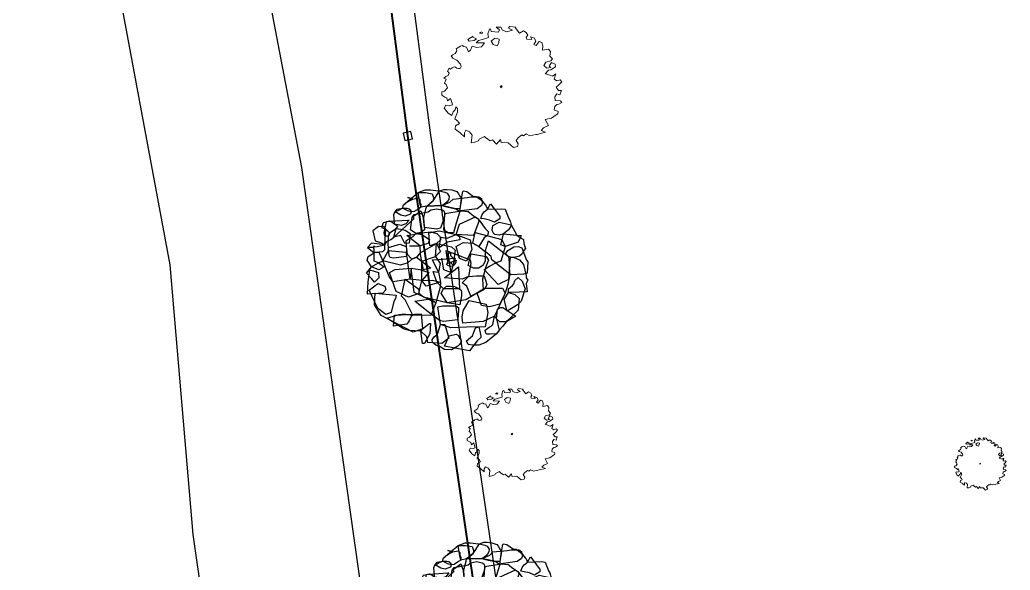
# Model space of a CAD drawing. Extents: x 2080 to 102394, y 2071 to 93424.
# Drawn here: x 75195 to 76373, y 78391 to 79046 of the extents above; entities that cross this region are included whole.
import ezdxf

# ---------------------------------------------------------------- set-up
doc = ezdxf.new("R2010")
doc.units = 0
doc.header["$LTSCALE"] = 20
doc.header["$MEASUREMENT"] = 0
doc.layers.add('correct', color=230, linetype='Continuous', plot=False)
for name, color, linetype in [('EARTH ROAD', 31, 'Continuous'), ('ELEC', 11, 'Continuous'), ('proposed tree', 3, 'Continuous')]:
    doc.layers.add(name, color=color, linetype=linetype)
for name, color, linetype, lineweight in [('fence', 13, 'FENCELINE2', 40), ('Mango tree', 96, 'Continuous', 5), ('sappotta', 114, 'Continuous', 5), ('STONE', 2, 'Continuous', 30)]:
    doc.layers.add(name, color=color, linetype=linetype, lineweight=lineweight)
doc.linetypes.add('FENCELINE2', pattern='A,0.25,-0.1,[132,ltypeshp.shx,S=0.1,R=0,X=-0.1,Y=0],-0.1,1', length=1.45)

# ---------------------------------------------------------------- blocks, each defined once
blk = doc.blocks.new('NEEM')
at = {"layer": 'sappotta', "linetype": 'Continuous'}
for p, q in [((0.003, 1.132), (-0.083, 1.127)), ((-0.083, 1.127), (-0.023, 1.083)), ((0.03, 1.077), (0.003, 1.132)), ((0.162, 1.144), (0.142, 1.112)), ((0.142, 1.112), (0.216, 1.072)), ((0.283, 1.13), (0.162, 1.144)), ((0.267, 1.123), (0.283, 1.13)), ((0.351, 1.016), (0.267, 1.123)), ((-0.517, 0.963), (-0.614, 0.901)), ((-0.521, 0.945), (-0.521, 0.945)), ((-0.449, 0.913), (-0.521, 0.945)), ((-0.359, 1.043), (-0.396, 1.016)), ((-0.396, 1.016), (-0.345, 1.011)), ((-0.345, 1.011), (-0.34, 1.039)), ((-0.23, 0.935), (-0.32, 0.906)), ((-0.213, 1.092), (-0.242, 1.007)), ((-0.242, 1.007), (-0.23, 0.935)), ((-0.191, 1.099), (-0.213, 1.092)), ((-0.177, 1.048), (-0.191, 1.099)), ((-0.043, 1.039), (-0.177, 1.048)), ((-0.023, 1.083), (-0.043, 1.039)), ((0.114, 1.043), (0.03, 1.077)), ((0.216, 1.072), (0.114, 1.043)), ((0.421, 1.063), (0.351, 1.016)), ((0.473, 1.03), (0.421, 1.063)), ((0.472, 0.942), (0.501, 0.982)), ((0.483, 0.908), (0.472, 0.942)), ((0.501, 0.982), (0.473, 1.03)), ((0.551, 0.95), (0.581, 0.9)), ((0.627, 0.928), (0.551, 0.95)), ((0.654, 0.87), (0.627, 0.928)), ((-0.783, 0.757), (-0.83, 0.729)), ((-0.749, 0.774), (-0.783, 0.757)), ((-0.717, 0.789), (-0.749, 0.774)), ((-0.689, 0.772), (-0.717, 0.789)), ((-0.638, 0.758), (-0.689, 0.772)), ((-0.598, 0.672), (-0.638, 0.758)), ((-0.614, 0.901), (-0.589, 0.87)), ((-0.589, 0.87), (-0.494, 0.884)), ((-0.533, 0.776), (-0.562, 0.699)), ((-0.452, 0.75), (-0.533, 0.776)), ((-0.494, 0.884), (-0.449, 0.913)), ((-0.415, 0.884), (-0.459, 0.839)), ((-0.459, 0.839), (-0.303, 0.837)), ((-0.361, 0.762), (-0.452, 0.75)), ((-0.32, 0.906), (-0.415, 0.884)), ((-0.303, 0.837), (-0.361, 0.762)), ((-0.108, 0.922), (-0.177, 0.872)), ((-0.177, 0.872), (-0.139, 0.809)), ((-0.139, 0.809), (-0.067, 0.78)), ((-0.027, 0.908), (-0.108, 0.922)), ((-0.067, 0.78), (-0.034, 0.839)), ((-0.034, 0.839), (-0.027, 0.908)), ((0.581, 0.9), (0.483, 0.908)), ((0.616, 0.806), (0.654, 0.87)), ((0.66, 0.788), (0.616, 0.806)), ((0.715, 0.86), (0.66, 0.788)), ((0.762, 0.844), (0.715, 0.86)), ((0.783, 0.779), (0.762, 0.844)), ((0.776, 0.704), (0.783, 0.779)), ((-0.892, 0.613), (-0.923, 0.594)), ((-0.923, 0.594), (-0.895, 0.555)), ((-0.895, 0.555), (-0.868, 0.54)), ((-0.85, 0.638), (-0.892, 0.613)), ((-0.818, 0.692), (-0.85, 0.638)), ((-0.83, 0.729), (-0.826, 0.714)), ((-0.826, 0.714), (-0.818, 0.692)), ((-0.562, 0.699), (-0.598, 0.672)), ((0.888, 0.723), (0.776, 0.704)), ((0.924, 0.679), (0.888, 0.723)), ((0.913, 0.591), (0.924, 0.679)), ((0.964, 0.541), (0.913, 0.591)), ((-0.908, 0.372), (-0.935, 0.345)), ((-0.87, 0.389), (-0.908, 0.372)), ((-0.846, 0.386), (-0.87, 0.389)), ((-0.868, 0.54), (-0.818, 0.517)), ((-0.821, 0.367), (-0.846, 0.386)), ((-0.818, 0.517), (-0.752, 0.44)), ((-0.735, 0.394), (-0.757, 0.361)), ((-0.752, 0.44), (-0.735, 0.394)), ((0.804, 0.415), (0.84, 0.475)), ((0.86, 0.367), (0.804, 0.415)), ((0.84, 0.475), (0.934, 0.5)), ((0.933, 0.378), (0.86, 0.367)), ((0.917, 0.437), (0.904, 0.404)), ((0.904, 0.404), (0.933, 0.378)), ((0.942, 0.471), (0.917, 0.437)), ((0.93, 0.332), (1.018, 0.389)), ((0.934, 0.5), (0.964, 0.541)), ((1.014, 0.439), (0.942, 0.471)), ((1.018, 0.389), (1.014, 0.439)), ((-1.023, 0.208), (-1.062, 0.182)), ((-0.978, 0.229), (-1.023, 0.208)), ((-0.96, 0.366), (-0.994, 0.31)), ((-0.994, 0.31), (-0.961, 0.275)), ((-0.961, 0.275), (-0.978, 0.229)), ((-0.935, 0.345), (-0.96, 0.366)), ((-0.788, 0.359), (-0.821, 0.367)), ((-0.757, 0.361), (-0.788, 0.359)), ((0.829, 0.259), (0.888, 0.326)), ((0.838, 0.262), (0.829, 0.259)), ((0.931, 0.228), (0.838, 0.262)), ((0.888, 0.326), (0.93, 0.332)), ((0.962, 0.217), (0.931, 0.228)), ((1.025, 0.259), (0.962, 0.217)), ((0.996, 0.16), (1.025, 0.259)), ((-1.062, 0.182), (-1.02, 0.162)), ((-1.02, 0.162), (-1.049, 0.084)), ((-1.049, 0.084), (-1.017, 0.059)), ((-1.017, 0.059), (-0.991, -0.002)), ((0.02, 0.041), (-0.009, 0.024)), ((-0.009, 0.024), (0, 0)), ((0, 0), (0.014, 0.011)), ((0.014, 0.011), (0.027, 0.031)), ((1.046, 0.129), (0.996, 0.16)), ((1.029, 0.011), (1.074, 0.049)), ((1.074, -0.047), (1.029, 0.011)), ((1.109, 0.149), (1.046, 0.129)), ((1.074, 0.049), (1.137, 0.114)), ((1.137, 0.114), (1.109, 0.149)), ((-1.097, -0.077), (-1.098, -0.14)), ((-1.098, -0.14), (-1.044, -0.173)), ((-1.048, -0.062), (-1.097, -0.077)), ((-0.991, -0.002), (-1.048, -0.062)), ((-1.044, -0.173), (-1.007, -0.185)), ((1.007, -0.166), (1.046, -0.114)), ((1.016, -0.234), (1.007, -0.166)), ((1.046, -0.114), (1.1, -0.129)), ((1.129, -0.047), (1.074, -0.047)), ((1.1, -0.129), (1.129, -0.047)), ((-1.025, -0.325), (-1.052, -0.378)), ((-0.953, -0.336), (-1.025, -0.325)), ((-1.007, -0.185), (-0.992, -0.244)), ((-0.992, -0.244), (-0.937, -0.198)), ((-0.902, -0.318), (-0.953, -0.336)), ((-0.937, -0.198), (-0.93, -0.213)), ((-0.93, -0.213), (-0.902, -0.318)), ((-0.848, -0.411), (-0.837, -0.355)), ((-0.837, -0.355), (-0.803, -0.383)), ((0.992, -0.411), (1.004, -0.349)), ((1.004, -0.349), (1.045, -0.311)), ((1.11, -0.243), (1.016, -0.234)), ((1.045, -0.311), (1.083, -0.306)), ((1.083, -0.306), (1.137, -0.273)), ((1.137, -0.273), (1.11, -0.243)), ((-1.052, -0.378), (-0.982, -0.471)), ((-0.982, -0.471), (-0.91, -0.516)), ((-0.91, -0.516), (-0.888, -0.446)), ((-0.888, -0.446), (-0.848, -0.411)), ((-0.803, -0.452), (-0.853, -0.576)), ((-0.803, -0.383), (-0.803, -0.452)), ((0.943, -0.565), (1.032, -0.503)), ((1.066, -0.443), (0.992, -0.411)), ((1.032, -0.503), (1.061, -0.484)), ((1.061, -0.484), (1.066, -0.443)), ((-0.853, -0.576), (-0.797, -0.619)), ((-0.844, -0.71), (-0.852, -0.77)), ((-0.766, -0.668), (-0.844, -0.71)), ((-0.797, -0.619), (-0.766, -0.668)), ((0.797, -0.747), (0.887, -0.704)), ((0.826, -0.591), (0.943, -0.565)), ((0.887, -0.704), (0.826, -0.591)), ((-0.852, -0.77), (-0.758, -0.838)), ((-0.758, -0.838), (-0.675, -0.912)), ((-0.676, -0.836), (-0.649, -0.791)), ((-0.675, -0.912), (-0.676, -0.836)), ((-0.649, -0.791), (-0.582, -0.82)), ((-0.582, -0.82), (-0.534, -0.881)), ((-0.534, -0.881), (-0.554, -1.025)), ((-0.401, -0.955), (-0.302, -0.907)), ((-0.302, -0.907), (-0.286, -0.926)), ((0.327, -0.932), (0.391, -0.879)), ((0.391, -0.879), (0.423, -0.897)), ((0.423, -0.897), (0.47, -0.86)), ((0.47, -0.86), (0.543, -0.896)), ((0.543, -0.896), (0.652, -0.871)), ((0.652, -0.871), (0.68, -0.867)), ((0.68, -0.867), (0.834, -0.828)), ((0.751, -0.797), (0.797, -0.747)), ((0.834, -0.828), (0.751, -0.797)), ((-0.554, -1.025), (-0.486, -1.015)), ((-0.486, -1.015), (-0.413, -0.988)), ((-0.413, -0.988), (-0.401, -0.955)), ((-0.286, -0.926), (-0.197, -0.986)), ((-0.197, -0.986), (-0.157, -0.969)), ((-0.157, -0.969), (-0.078, -1.049)), ((-0.078, -1.049), (-0.006, -0.96)), ((-0.006, -0.96), (0.006, -1.017)), ((0.006, -1.017), (0.139, -1.026)), ((0.139, -1.026), (0.236, -1.115)), ((0.236, -1.115), (0.314, -1.096)), ((0.287, -0.982), (0.327, -0.932)), ((0.324, -1.046), (0.287, -0.982)), ((0.314, -1.096), (0.324, -1.046))]:
    blk.add_line(p, q, dxfattribs=at)
blk = doc.blocks.new('A$C79F71953')
at = {"color": 62}
for points in [[(-92.6, 0.9), (-82.4, -2.3), (-81.8, -8.7), (-86.9, -13.8), (-90.7, -9.4), (-96.5, -3), (-90.7, 4.7), (-82.4, 9.2), (-75.4, 4.7), (-81.8, 0.9), (-90.7, 4.7), (-95.8, 12.3), (-94.6, 16.8), (-86.3, 21.9), (-81.8, 21.9), (-77.3, 11.7), (-78.6, 10.4), (-82.4, 9.2), (-87.5, 11.1), (-87.5, 13), (-87.5, 25.1), (-88.2, 27.7), (-87.5, 29.6), (-88.2, 27.7), (-95.2, 27.7), (-91.4, 24.5), (-87.5, 21.1), (-86.3, 21.9), (-77.3, 22.6), (-74.8, 25.1), (-74.8, 27.7), (-74.8, 30.8), (-90.7, 32.8), (-95.2, 27.7), (-83.7, 28.9), (-74.8, 30.8), (-74.8, 30.8), (-73.5, 49.4), (-75.4, 51.9), (-82.4, 52.5), (-83.7, 51.3), (-88.8, 47.4), (-86.3, 35.3), (-79.9, 33.4), (-74.8, 30.8), (-72.2, 34.7), (-67.7, 37.2), (-63.9, 39.8), (-61.4, 50), (-59.4, 52.5), (-63.3, 55.1), (-63.9, 55.7), (-66.5, 57.7), (-69, 58.9), (-69.7, 58.9), (-69, 58.9), (-76.7, 57), (-77.3, 55.7), (-78.6, 51.3), (-73.5, 49.4), (-73.5, 49.4), (-73.5, 49.4), (-69, 44.9), (-69.7, 43), (-70.3, 41.1), (-74.8, 41.1), (-75.4, 44.9), (-72.9, 58.3), (-69, 58.9), (-47.3, 60.2), (-46, 60.2), (-49.9, 55.7), (-55, 53.8), (-63.3, 55.1), (-63.9, 67.2), (-62.6, 69.8), (-60.1, 71.1), (-58.8, 71.7), (-53.7, 74.2), (-48.6, 74.2), (-46, 73.6), (-44.1, 72.3), (-43.5, 69.8), (-44.1, 67.2), (-50.5, 64.7), (-55.6, 65.9), (-62.6, 69.8), (-60.1, 73), (-53.7, 74.2), (-52.4, 78.1), (-50.5, 79.4), (-48.6, 81.3), (-45.4, 83.2), (-41.6, 85.1), (-47.3, 87), (-41.6, 85.1), (-35.2, 86.4), (-33.3, 84.5), (-33.3, 80.6), (-32, 78.7), (-32, 75.5), (-34.5, 73.6), (-39.7, 70.4), (-43.5, 69.8), (-47.3, 71.1), (-53.7, 74.2), (-52.4, 78.1), (-35.2, 92.8), (-26.2, 92.8), (-18.6, 91.5), (-16.7, 87), (-17.3, 83.2), (-21.1, 80), (-25, 76.8), (-32, 75.5), (-33.3, 80.6), (-35.2, 92.8), (-26.9, 95.9), (-20.5, 95.9), (-14.1, 95.3), (-9.6, 94.7), (-3.3, 93.4), (-0.7, 92.1), (1.9, 88.3), (1.2, 85.1), (-0.7, 81.9), (-3.3, 79.4), (-7.1, 77.4), (-25, 76.8), (-25, 76.8), (-17.3, 83.2), (-9.6, 94.7), (-4.5, 96.6), (-0.7, 96.6), (5, 95.9), (10.8, 94), (12.7, 91.5), (14, 88.9), (16.5, 85.7), (14.6, 73.6), (9.5, 73.6), (-7.1, 77.4), (2.5, 81.3), (6.3, 85.1), (23.6, 87), (27.4, 87.6), (33.1, 87.6), (37, 87.6), (40.2, 85.7), (40.2, 83.8), (41.4, 80.6), (40.2, 77.4), (35.1, 73.6), (15.9, 71.1), (14.6, 70.4), (16.5, 85.7), (17.8, 94), (18.5, 94.7), (22.9, 94), (30.6, 88.3), (33.8, 88.3), (40.2, 83.8), (40.2, 83.8), (44.6, 78.1), (45.9, 76.8), (47.2, 73), (51, 79.4), (52.3, 77.4), (54.2, 74.9), (57.4, 71.1), (60, 67.2), (61.9, 64.7), (61.9, 61.5), (55.5, 57.7), (49.7, 60.2), (43.4, 61.5), (39.5, 62.1), (40.8, 66.6), (43.4, 69.8), (47.2, 73), (64.4, 73.6), (68.3, 73), (72.1, 62.8), (74, 60.2), (74.6, 57.7), (75.3, 54.5), (74.6, 51.9), (72.1, 48.7), (70.2, 46.8), (66.3, 43.6), (61.2, 42.3), (56.1, 43), (54.2, 44.9), (52.9, 48.1), (53.6, 53.8), (61.2, 57.7), (75.3, 54.5), (82.3, 42.3), (87.4, 41.7), (83.6, 34), (68.3, 28.9), (63.1, 30.8), (66.3, 43.6), (82.3, 42.3), (87.4, 38.5), (90, 37.2), (90.6, 32.1), (92.5, 26.4), (90.6, 23.8), (88.7, 20), (85.5, 17.4), (79.1, 15.5), (74.6, 16.2), (72.1, 16.8), (69.5, 19.4), (69.5, 21.3), (71.4, 23.8), (75.3, 26.4), (78.5, 28.3), (83.6, 28.9), (88, 27), (93.8, 12.3), (95.1, 10.4), (94.4, -3), (90, -4.3), (75.3, -4.9), (74, -3.6), (73.4, 6), (74.6, 16.2), (79.1, 15.5), (85.5, 13), (90, 7.2), (93.2, -6.2), (93.2, -8.7), (95.1, -11.3), (93.2, -15.1), (94.4, -25.3), (75.3, -25.9), (72.1, -25.9), (72.1, -21.5), (77.2, -17.7), (78.5, -15.7), (79.7, -11.9), (83.6, -8.1), (88.7, -12.5), (91.9, -21.5), (87.4, -36.2), (82.9, -40.6), (75.9, -45.1), (70.8, -48.3), (67, -34.2), (72.1, -25.9), (79.7, -28.5), (84.9, -33), (83.6, -47), (77.8, -52.8), (72.7, -57.9), (69.5, -61), (61.9, -61), (58, -57.2), (59.3, -45.7), (63.1, -43.8), (65.7, -43.8), (81, -54), (69.5, -61), (65.7, -66.2), (61.2, -70.6), (58, -75.1), (50.4, -75.7), (46.5, -75.7), (45.3, -74.5), (44.6, -70.6), (49.1, -67.4), (51.7, -66.2), (53.6, -64.2), (55.5, -54), (58, -57.2), (61.2, -70.6), (58, -75.1), (45.3, -85.3), (37, -88.5), (29.3, -88.5), (24.2, -87.9), (22.3, -83.4), (29.3, -77.6), (33.1, -68.1), (37, -66.8), (39.5, -77.6), (39.5, -79.6), (35.1, -83.4), (26.1, -95.5), (12.7, -93), (-3.9, -89.8), (1.9, -77.6), (10.2, -75.7), (12.7, -77), (14, -80.2), (15.9, -82.1), (15.9, -84.7), (14, -87.9), (12.1, -89.8), (4.4, -94.2), (-3.9, -93.6), (-9, -90.4), (-14.1, -88.5), (-17.9, -85.3), (-18.6, -82.1), (-16, -78.9), (-12.2, -75.7), (-8.4, -64.2), (-3.3, -64.2), (1.2, -80.2), (-7.1, -86.6), (-23.7, -85.3), (-25, -78.9), (-32, -71.9), (-30.1, -69.3), (-24.3, -64.9), (-21.8, -63), (-20.5, -63), (-21.1, -75.1), (-27.5, -86.6), (-30.1, -86.6), (-32, -71.9), (-46, -71.3), (-52.4, -69.3), (-72.2, -56.6), (-57.5, -52.1), (-51.8, -51.5), (-47.3, -52.1), (-41.6, -52.8), (-43.5, -54.7), (-46, -59.8), (-48.6, -63.6), (-64.6, -66.2), (-63.3, -52.8), (-31.4, -51.5), (-30.1, -69.3), (-40.9, -73.2), (-79.2, -53.4), (-86.9, -40.6), (-86.3, -26.6), (-61.4, -29.1), (-62, -33), (-63.9, -36.8), (-67.1, -49.6), (-73.5, -52.1), (-83.1, -45.1), (-93.3, -23.4), (-83.1, -15.1), (-74.8, -18.3), (-73.5, -22.8), (-77.3, -26.6), (-95.2, -27.9), (-94.6, -13.2)], [(-70.3, 27.7), (-56.9, 31.5), (-49.2, 28.9), (-48, 19.4), (-49.2, 16.8), (-63.9, 14.9), (-68.4, 15.5), (-69.7, 18.1), (-70.9, 31.5), (-70.3, 41.1), (-69, 44.9), (-61.4, 50), (-55.6, 49.4), (-50.5, 48.1), (-47.3, 46.2), (-44.8, 44.3), (-46, 32.8), (-51.1, 32.1), (-55.6, 41.7), (-63.9, 39.8), (-63.9, 39.8), (-39.7, 62.1), (-42.2, 63.4), (-32, 71.1), (-28.8, 62.1), (-27.5, 48.7), (-32, 45.5), (-37.7, 44.3), (-44.1, 48.7), (-42.2, 63.4), (-39.7, 66.6), (-23.1, 69.8), (-19.9, 72.3), (-12.8, 73.6), (-6.4, 72.3), (-4.5, 71.1), (-3.3, 67.9), (-3.9, 64), (-8.4, 50.6), (-13.5, 49.4), (-27.5, 51.3), (-28.8, 62.1), (-25.6, 74.2), (-25, 76.8), (-7.1, 77.4), (0.6, 75.5), (9.5, 73.6), (14.6, 70.4), (14.6, 70.4), (10.2, 56.4), (7, 44.9), (0.6, 44.9), (-4.5, 48.1), (-3.3, 67.9), (15.9, 71.1), (24.2, 70.4), (26.1, 69.1), (28.7, 66.6), (30.6, 65.3), (36.3, 61.5), (37, 58.3), (30.6, 41.7), (10.2, 43), (14, 55.1), (33.1, 64), (36.3, 61.5), (44.6, 50), (48.5, 46.2), (47.2, 41.7), (43.4, 39.1), (37, 28.9), (29.9, 32.8), (32.5, 45.5), (64.4, 37.2), (68.3, 28.9), (67, 24.5), (63.1, 11.1), (57.4, 9.2), (52.3, 13), (51.7, 16.8), (44.6, 22.6), (48.5, 35.3), (72.1, 16.8), (73.4, 6), (72.1, -10.6), (60, -16.4), (48.5, -4.3), (43.4, 1.5), (49.7, 5.3), (57.4, 9.2), (74, -3.6), (71.4, -16.4), (68.3, -26.6), (61.9, -40), (49.7, -43.2), (40.2, -41.3), (35.1, -26.6), (42.1, -22.8), (44.6, -20.8), (65.1, -20.8), (68.3, -26.6), (55.5, -54), (42.1, -60.4), (17.8, -62.3), (17.2, -55.3), (18.5, -47.6), (25.5, -35.5), (45.9, -40), (47.8, -49.6), (44.6, -66.8), (22.3, -67.4), (3.8, -68.1), (-8.4, -64.2), (-11.6, -43.2), (-5.8, -41.9), (9.5, -41.9), (12.7, -43.8), (12.7, -47), (12.1, -58.5), (-5.2, -60.4), (-9.6, -59.1), (-25, -47.6), (-39, -36.2), (-19.9, -33.6), (-14.1, -38.1), (-19.9, -53.4), (-41.6, -52.8), (-50.5, -34.9), (-55, -30.4), (-50.5, -10), (-34.5, -22.1), (-34.5, -27.2), (-46.7, -31.7), (-61.4, -24.7), (-69, -2.3), (-62.6, 1.5), (-43.5, 2.8), (-44.8, -10), (-65.2, -13.2), (-69.7, -6.8), (-77.3, 11.7), (-70.3, 23.8), (-49.9, 21.9), (-47.3, 9.2), (-56.3, 6.6), (-77.3, 11.7), (-70.3, 23.8)]]:
    blk.add_lwpolyline(points, close=True, dxfattribs=at)
blk.add_lwpolyline([(-45.4, 29.6), (-33.3, 29.6), (-32.6, 21.3), (-37.1, 16.2), (-42.8, 13.6), (-48, 19.4), (-49.2, 35.3), (-47.3, 37.2), (-40.9, 40.4), (-37.7, 44.3), (-30.7, 43), (-21.8, 37.2), (-23.1, 32.1), (-33.3, 29.6), (-48.6, 41.7), (-27.5, 45.5), (-19.9, 46.2), (-12.8, 44.3), (-8.4, 39.8), (-8.4, 36.6), (-13.5, 32.1), (-21.1, 29.6), (-22.4, 44.9), (-16.7, 46.2), (-10.3, 47.4), (10.2, 43), (14, 40.4), (14.6, 36.6), (-0.1, 34), (-5.2, 30.8), (-10.3, 27), (-8.4, 36.6), (-8.4, 39.8), (-0.7, 38.5), (10.2, 43), (26.8, 36.6), (28.7, 25.1), (22.3, 11.1), (14, 14.3), (10.2, 28.9), (18.5, 33.4), (29.9, 32.8), (37, 28.9), (44.6, 22.6), (44.6, 11.7), (42.1, 6.6), (37, 2.8), (30.6, 2.8), (24.2, 6), (28, 20), (45.9, 16.8), (48.5, 12.3), (45.3, 4.7), (41.4, -10), (42.1, -22.8), (27.4, -30.4), (22.9, -18.3), (17.2, -14.5), (24.8, -6.8), (34.4, -6.2), (43.4, -6.2), (46.5, -16.4), (44.6, -20.8), (21.6, -34.9), (-0.7, -38.1), (-7.7, -26.6), (-5.2, -21.5), (-1.3, -18.3), (3.8, -18.3), (8.2, -18.9), (14, -21.5), (15.9, -23.4), (16.5, -25.9), (16.5, -29.8), (14.6, -40.6), (-0.7, -38.1), (-28.8, -31.7), (-34.5, -27.2), (-30.7, -11.9), (-17.9, -11.3), (-8.4, -13.8), (-9, -19.6), (-14.1, -38.1), (-39.7, -25.9), (-43.5, 2.8), (-33.3, 1.5), (-22.4, -2.3), (-30.7, -11.9), (-44.8, -10), (-47.3, 9.2), (-42.8, 13.6), (-37.1, 16.2), (-19.9, 2.8), (-28.8, 0.9), (-32.6, 21.3), (-13.5, 32.1), (-8.4, 22.6), (-14.7, 16.8), (-13.5, 32.1), (4.4, 28.3), (8.9, 24.5), (6.3, 6.6), (-0.1, 13), (-2, 23.8), (26.8, 13), (27.4, 8.5), (24.8, -6.8), (17.2, -10), (-3.9, -8.7), (12.7, 4.7), (13.3, -5.5), (14, -21.5), (-5.2, -21.5), (-12.8, -13.8), (-17.3, -1.1), (-10.9, -1.7), (-8.4, -13.8), (-25.6, -18.3), (-30.7, -11.9), (-30.7, 11.2), (-14.7, 16.8), (-9, 8.5), (-10.9, -1.7), (-17.9, 13), (8.9, 14.9), (3.8, -2.3), (-4.5, 0.9), (-7.1, 14.9)], dxfattribs=at)
blk = doc.blocks.new('FOCUSLGT')
for points in [[(-4.27, 0), (4.27, 0), (1.49, 5.92)], [(-1.38, 5.92), (-4.27, 0)], [(1.49, 5.92), (2.44, 8.67), (-2.44, 8.67), (-1.38, 5.92)]]:
    blk.add_lwpolyline(points)
blk = doc.blocks.new('A$C085F24DD')
at = {"layer": 'ELEC', "linetype": 'Continuous', "ltscale": 0.5}
blk.add_arc((32, 33.5), 33.5, 197.10907, 342.89093, dxfattribs=at)
at = {"layer": 'ELEC', "xscale": 6, "yscale": 6, "zscale": 6}
blk.add_blockref('FOCUSLGT', (32, 23.7), dxfattribs=at)

msp = doc.modelspace()

# ---------------------------------------------------------------- linework, layer by layer
at = {"layer": 'correct', "linetype": 'Continuous', "ltscale": 0.5}
msp.add_lwpolyline([(76372.595, 75947.814), (76257.107, 76281.828), (75804.961, 78086.952), (75683.495, 78911.475), (75640.029, 79244.404), (75446.372, 80063.944)], dxfattribs=at)
at = {"layer": 'EARTH ROAD', "linetype": 'Continuous'}
for points in [[(74308.395, 81951.686), (74601.383, 81094.698), (74937.553, 80299.498), (75245.959, 79440.498), (75373.85, 78754.389), (75401.099, 78433.726), (75488.656, 77823.681)], [(75685.264, 77775.216), (75530.626, 78870.122), (75409.852, 79502.347), (75393.23, 79591.929), (75322.298, 79808.989), (75242.21, 80050.033), (75052.626, 80531.547), (74817.446, 81082.169), (74679.685, 81487.567)]]:
    msp.add_lwpolyline(points, dxfattribs=at)
at = {"layer": 'fence', "linetype": 'Continuous'}
msp.add_lwpolyline([(76231.203, 76274.122), (75778.444, 78081.691), (75656.751, 78907.76), (75613.435, 79239.54), (75420.095, 80057.734)], dxfattribs=at)
at = {"layer": 'STONE', "linetype": 'Continuous', "ltscale": 0.5}
msp.add_lwpolyline([(75653.227, 78902.047), (75662.05, 78904.087), (75660.011, 78912.91), (75651.188, 78910.87)], close=True, dxfattribs=at)

# ---------------------------------------------------------------- block references
at = {"layer": 'ELEC', "linetype": 'Continuous', "ltscale": 0.5, "xscale": 0.2000000000077057, "yscale": 0.1999999999970896, "zscale": 0.2, "rotation": 20.00000000140435}
msp.add_blockref('A$C085F24DD', (75703.99, 78751.077), dxfattribs=at)
at = {"layer": 'Mango tree', "linetype": 'Continuous'}
for p, xscale, yscale, zscale in [((75767.09, 78964.864), 63.8214875543199, 63.82148755439266, 63.82148755396364), ((75779.95, 78552.162), 48.09151685851975, 48.09151685856341, 48.09151685824404), ((76336.697, 78517.266), 27.48113972540887, 27.48113972543797, 27.48113972525005)]:
    msp.add_blockref('NEEM', p, dxfattribs=dict(at, xscale=xscale, yscale=yscale, zscale=zscale))
at = {"layer": 'proposed tree', "linetype": 'Continuous', "ltscale": 0.5}
for p in [(75704.015, 78747.47), (75751.54, 78327.836)]:
    msp.add_blockref('A$C79F71953', p, dxfattribs=at)

doc.saveas('drawing.dxf')
